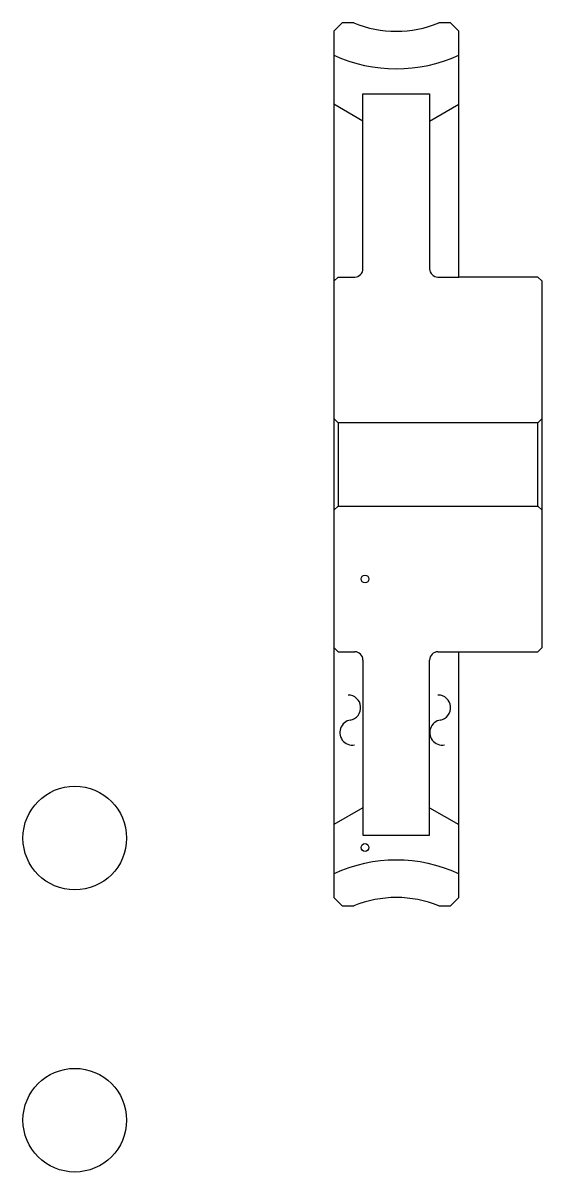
# Model space of a CAD drawing. Header units: metres. Extents: x 168 to 754, y 98 to 576.
# Drawn here: x 168 to 292.7, y 98.5 to 374.4 of the extents above; entities outside this region: 2.
import ezdxf

# ---------------------------------------------------------------- set-up
doc = ezdxf.new("R2010")
doc.units = ezdxf.units.M

msp = doc.modelspace()

# ---------------------------------------------------------------- linework, layer by layer
at = {"color": 4}
for p, q in [((265.666656, 357.402771), (265.666656, 315.402771)), ((249.666656, 350.861328), (242.666656, 354.902771)), ((265.666656, 350.861328), (272.666656, 354.902771)), ((267.666656, 313.402771), (272.666656, 313.402771)), ((292.666656, 279.402771), (291.666656, 278.402771)), ((242.666656, 257.402771), (243.666656, 258.402771)), ((292.666656, 257.402771), (291.666656, 258.402771)), ((265.666656, 179.402771), (265.666656, 221.402771)), ((267.666656, 223.402771), (272.666656, 223.402771)), ((249.666656, 185.944214), (242.666656, 181.902771)), ((265.666656, 185.944214), (272.666656, 181.902771))]:
    msp.add_line(p, q, dxfattribs=at)
for points in [[(247.468613, 374.402771), (244.666656, 374.402771), (242.666656, 372.402771), (242.666656, 257.402771)], [(267.864685, 162.402771), (270.666656, 162.402771), (272.666656, 164.402771), (272.666656, 223.402771), (291.666656, 223.402771), (292.666656, 224.402771), (292.666656, 312.402771), (291.666656, 313.402771), (272.666656, 313.402771), (272.666656, 372.402771), (270.666656, 374.402771), (267.864685, 374.402771)], [(249.666656, 315.402771), (249.666656, 357.402771), (265.666656, 357.402771)], [(242.666656, 312.402771), (243.666656, 313.402771), (247.666656, 313.402771)], [(242.666656, 279.402771), (243.666656, 278.402771), (243.666656, 258.402771), (291.666656, 258.402771), (291.666656, 278.402771), (243.666656, 278.402771)], [(242.666656, 257.402771), (242.666656, 164.402771), (244.666656, 162.402771), (247.468613, 162.402771)], [(242.666656, 224.402771), (243.666656, 223.402771), (247.666656, 223.402771)], [(249.666656, 221.402771), (249.666656, 179.402771), (265.666656, 179.402771)]]:
    msp.add_lwpolyline(points, dxfattribs=at)
at = {"color": 5}
for centre, radius in [((250.166656, 240.902771), 0.933333), ((180.444427, 178.680542), 12.444444), ((250.166656, 176.402771), 0.933333), ((180.444427, 110.930542), 12.444444)]:
    msp.add_circle(centre, radius, dxfattribs=at)
at = {"color": 7}
for centre, radius, start, end in [((727.144409, 566.913147), 9.1, 10, 180), ((745.067932, 570.073547), 9.1, 180, 10), ((246.075485, 209.994446), 3.033333, 280, 90), ((267.675476, 209.994446), 3.033333, 280, 90), ((247.128952, 204.019928), 3.033333, 90, 280), ((268.728943, 204.019928), 3.033333, 90, 280)]:
    msp.add_arc(centre, radius, start, end, dxfattribs=at)
at = {"color": 4}
for centre, radius, start, end in [((257.666656, 399.402771), 27, 247.80839416, 292.19160389), ((257.666656, 399.402771), 36, 245.37568172, 294.62431828), ((247.666656, 315.402771), 2, 270, 0), ((267.666656, 315.402771), 2, 180, 270), ((247.666656, 221.402771), 2, 0, 90), ((267.666656, 221.402771), 2, 90, 180), ((257.666656, 137.402771), 36, 65.37568172, 114.62431828), ((257.666656, 137.402771), 27, 67.80839611, 112.19160584)]:
    msp.add_arc(centre, radius, start, end, dxfattribs=at)

doc.saveas('drawing.dxf')
